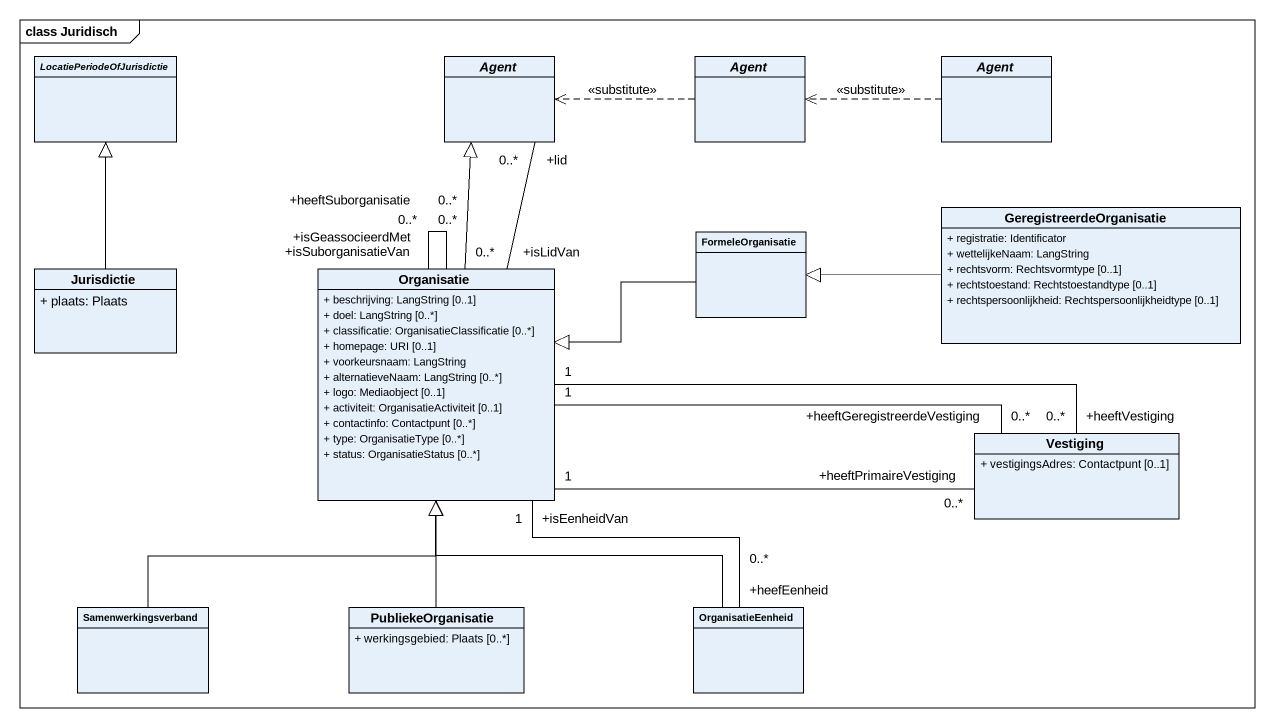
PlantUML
@startuml
mainframe class Juridisch
hide circle
hide empty members
skinparam classAttributeIconSize 0
abstract class LocatiePeriodeOfJurisdictie
abstract class "Agent" as Agent_
abstract class "Agent" as Agent__2
abstract class "Agent" as Agent__3
class FormeleOrganisatie
class GeregistreerdeOrganisatie {
  + registratie: Identificator
  + wettelijkeNaam: LangString
  + rechtsvorm: Rechtsvormtype [0..1]
  + rechtstoestand: Rechtstoestandtype [0..1]
  + rechtspersoonlijkheid: Rechtspersoonlijkheidtype [0..1]
}
class Jurisdictie {
  + plaats: Plaats
}
class Organisatie {
  + beschrijving: LangString [0..1]
  + doel: LangString [0..*]
  + classificatie: OrganisatieClassificatie [0..*]
  + homepage: URI [0..1]
  + voorkeursnaam: LangString
  + alternatieveNaam: LangString [0..*]
  + logo: Mediaobject [0..1]
  + activiteit: OrganisatieActiviteit [0..1]
  + contactinfo: Contactpunt [0..*]
  + type: OrganisatieType [0..*]
  + status: OrganisatieStatus [0..*]
}
class Vestiging {
  + vestigingsAdres: Contactpunt [0..1]
}
class Samenwerkingsverband
class PubliekeOrganisatie {
  + werkingsgebied: Plaats [0..*]
}
class OrganisatieEenheid
Agent__2 .left.> Agent_ : <<substitute>>
Agent__3 .left.> Agent__2 : <<substitute>>
FormeleOrganisatie -left-|> Organisatie
GeregistreerdeOrganisatie -left-|> FormeleOrganisatie
Jurisdictie -up-|> LocatiePeriodeOfJurisdictie
Organisatie "+isLidVan\n0..*" -up- "+lid\n0..*" Agent_
Organisatie -up-|> Agent_
Organisatie -- "+isSuborganisatieVan\n0..*" Organisatie
Organisatie -- "+heeftSuborganisatie\n0..*" Organisatie
Organisatie -- "+isGeassocieerdMet\n0..*" Organisatie
Organisatie "1" -right- "+heeftVestiging\n0..*" Vestiging
Organisatie "1" -right- "+heeftGeregistreerdeVestiging\n0..*" Vestiging
Organisatie "1" -right- "+heeftPrimaireVestiging\n0..*" Vestiging
Samenwerkingsverband -up-|> Organisatie
PubliekeOrganisatie -up-|> Organisatie
OrganisatieEenheid -up-|> Organisatie
OrganisatieEenheid "+heefEenheid\n0..*" -up- "+isEenheidVan\n1" Organisatie
@enduml
